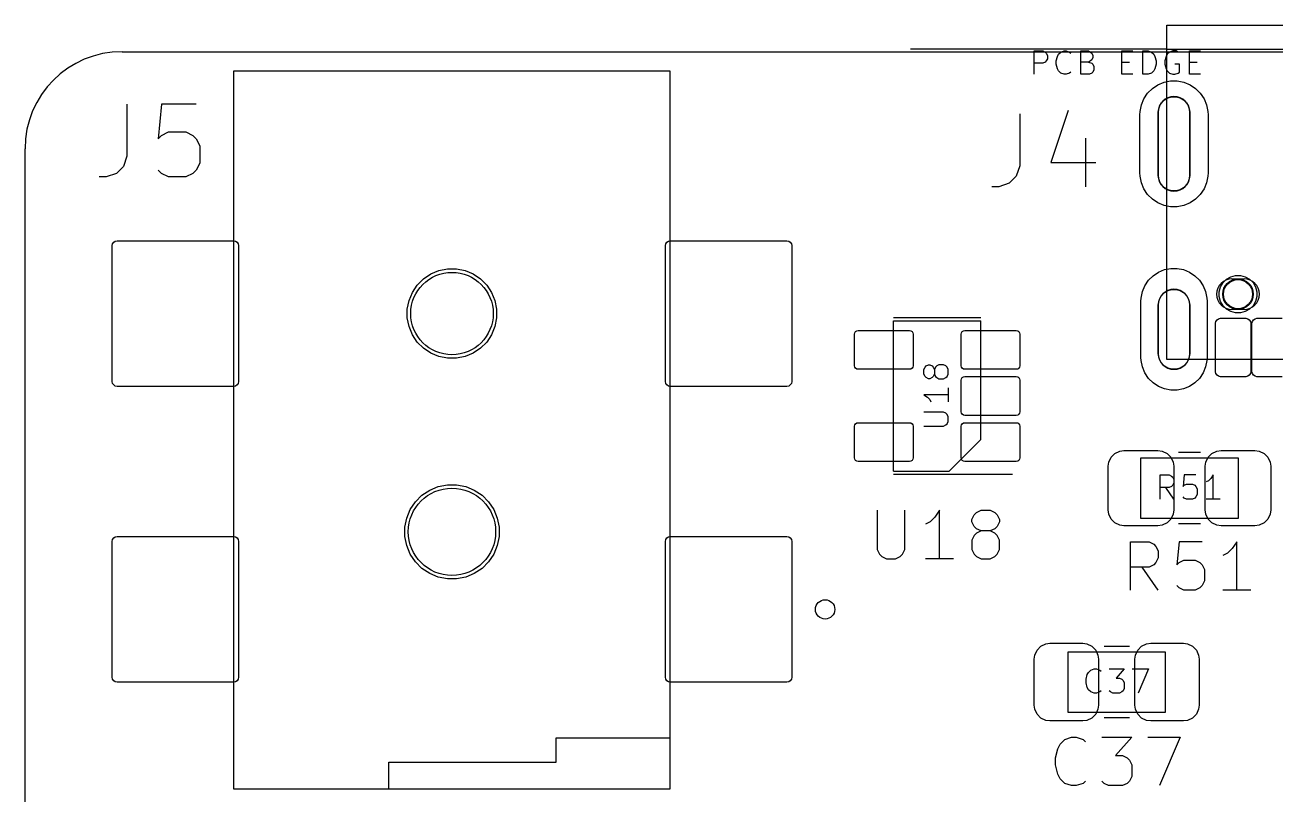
# Model space of a CAD drawing. Header units: millimetres. Extents: x 132 to 276, y -210 to -42.
# Drawn here: x 132.5 to 158.28, y -62.83 to -46.95 of the extents above; entities that cross this region are included whole.
import ezdxf

# ---------------------------------------------------------------- set-up
doc = ezdxf.new("R2010")
doc.units = ezdxf.units.MM
for name, color, linetype in [('BLACK', 7, 'CONTINUOUS'), ('GRAY3', 9, 'CONTINUOUS'), ('LYELLOW', 51, 'CONTINUOUS'), ('WHITE', 7, 'CONTINUOUS')]:
    doc.layers.add(name, color=color, linetype=linetype)

msp = doc.modelspace()

# ---------------------------------------------------------------- linework, layer by layer
at = {"layer": 'BLACK', "linetype": 'CONTINUOUS'}
for p, q in [((155.734656, -48.257347), (155.849079, -48.180891)), ((155.849079, -48.180891), (155.97622, -48.128228)), ((155.97622, -48.128228), (156.111192, -48.10138)), ((156.111192, -48.10138), (156.248808, -48.10138)), ((156.248808, -48.10138), (156.38378, -48.128228)), ((156.38378, -48.128228), (156.510921, -48.180891)), ((156.510921, -48.180891), (156.625344, -48.257347)), ((155.508228, -48.59622), (155.560891, -48.469079)), ((155.560891, -48.469079), (155.637347, -48.354656)), ((155.637347, -48.354656), (155.734656, -48.257347)), ((155.982153, -48.49216), (156.055628, -48.449739)), ((156.055628, -48.449739), (156.137579, -48.42778)), ((156.137579, -48.42778), (156.222421, -48.42778)), ((156.222421, -48.42778), (156.304372, -48.449739)), ((156.304372, -48.449739), (156.377847, -48.49216)), ((156.625344, -48.257347), (156.722653, -48.354656)), ((156.722653, -48.354656), (156.799109, -48.469079)), ((156.799109, -48.469079), (156.851772, -48.59622)), ((155.48138, -48.731192), (155.508228, -48.59622)), ((155.855, -48.75), (155.85778, -48.707579)), ((155.85778, -48.707579), (155.879739, -48.625628)), ((155.879739, -48.625628), (155.92216, -48.552153)), ((155.92216, -48.552153), (155.982153, -48.49216)), ((156.377847, -48.49216), (156.43784, -48.552153)), ((156.43784, -48.552153), (156.480261, -48.625628)), ((156.480261, -48.625628), (156.50222, -48.707579)), ((156.50222, -48.707579), (156.505, -48.75)), ((156.851772, -48.59622), (156.87862, -48.731192)), ((155.478, -48.8), (155.48138, -48.731192)), ((155.478, -50), (155.478, -48.8)), ((155.855, -50.05), (155.855, -48.75)), ((156.505, -48.75), (156.505, -50.05)), ((156.87862, -48.731192), (156.882, -48.8)), ((156.882, -48.8), (156.882, -50)), ((155.48138, -50.068808), (155.478, -50)), ((156.882, -50), (156.87862, -50.068808)), ((155.508228, -50.20378), (155.48138, -50.068808)), ((155.560891, -50.330921), (155.508228, -50.20378)), ((155.85778, -50.092421), (155.855, -50.05)), ((155.879739, -50.174372), (155.85778, -50.092421)), ((155.92216, -50.247847), (155.879739, -50.174372)), ((155.982153, -50.30784), (155.92216, -50.247847)), ((156.43784, -50.247847), (156.377847, -50.30784)), ((156.480261, -50.174372), (156.43784, -50.247847)), ((156.50222, -50.092421), (156.480261, -50.174372)), ((156.505, -50.05), (156.50222, -50.092421)), ((156.851772, -50.20378), (156.799109, -50.330921)), ((156.87862, -50.068808), (156.851772, -50.20378)), ((155.637347, -50.445344), (155.560891, -50.330921)), ((155.734656, -50.542653), (155.637347, -50.445344)), ((156.055628, -50.350261), (155.982153, -50.30784)), ((156.137579, -50.37222), (156.055628, -50.350261)), ((156.222421, -50.37222), (156.137579, -50.37222)), ((156.304372, -50.350261), (156.222421, -50.37222)), ((156.377847, -50.30784), (156.304372, -50.350261)), ((156.722653, -50.445344), (156.625344, -50.542653)), ((156.799109, -50.330921), (156.722653, -50.445344)), ((155.849079, -50.619109), (155.734656, -50.542653)), ((155.97622, -50.671772), (155.849079, -50.619109)), ((156.111192, -50.69862), (155.97622, -50.671772)), ((156.248808, -50.69862), (156.111192, -50.69862)), ((156.38378, -50.671772), (156.248808, -50.69862)), ((156.510921, -50.619109), (156.38378, -50.671772)), ((156.625344, -50.542653), (156.510921, -50.619109)), ((134.298, -51.5), (134.305764, -51.460966)), ((134.298, -54.3), (134.298, -51.5)), ((134.305764, -51.460966), (134.327875, -51.427875)), ((134.327875, -51.427875), (134.360966, -51.405764)), ((134.360966, -51.405764), (134.4, -51.398)), ((134.4, -51.398), (136.8, -51.398)), ((136.8, -51.398), (136.839034, -51.405764)), ((136.839034, -51.405764), (136.872125, -51.427875)), ((136.872125, -51.427875), (136.894236, -51.460966)), ((136.894236, -51.460966), (136.902, -51.5)), ((136.902, -51.5), (136.902, -54.3)), ((145.698, -51.5), (145.705764, -51.460966)), ((145.698, -54.3), (145.698, -51.5)), ((145.705764, -51.460966), (145.727875, -51.427875)), ((145.727875, -51.427875), (145.760966, -51.405764)), ((145.760966, -51.405764), (145.8, -51.398)), ((145.8, -51.398), (148.2, -51.398)), ((148.2, -51.398), (148.239034, -51.405764)), ((148.239034, -51.405764), (148.272125, -51.427875)), ((148.272125, -51.427875), (148.294236, -51.460966)), ((148.294236, -51.460966), (148.302, -51.5)), ((148.302, -51.5), (148.302, -54.3)), ((140.863958, -52.084223), (141.031487, -52.01483)), ((141.031487, -52.01483), (141.209334, -51.979454)), ((141.209334, -51.979454), (141.390666, -51.979454)), ((141.390666, -51.979454), (141.568513, -52.01483)), ((141.568513, -52.01483), (141.736042, -52.084223)), ((155.747978, -52.11958), (155.858979, -52.045412)), ((155.858979, -52.045412), (155.982316, -51.994324)), ((155.982316, -51.994324), (156.11325, -51.968279)), ((156.11325, -51.968279), (156.24675, -51.968279)), ((156.24675, -51.968279), (156.377684, -51.994324)), ((156.377684, -51.994324), (156.501021, -52.045412)), ((156.501021, -52.045412), (156.612022, -52.11958)), ((140.484223, -52.463958), (140.584965, -52.313186)), ((140.584965, -52.313186), (140.713186, -52.184965)), ((140.713186, -52.184965), (140.863958, -52.084223)), ((141.736042, -52.084223), (141.886814, -52.184965)), ((141.886814, -52.184965), (142.015035, -52.313186)), ((142.015035, -52.313186), (142.115777, -52.463958)), ((155.528324, -52.448316), (155.579412, -52.324979)), ((155.579412, -52.324979), (155.65358, -52.213978)), ((155.65358, -52.213978), (155.747978, -52.11958)), ((156.612022, -52.11958), (156.70642, -52.213978)), ((156.70642, -52.213978), (156.780588, -52.324979)), ((156.780588, -52.324979), (156.831676, -52.448316)), ((157.139687, -52.350753), (157.190592, -52.262583)), ((157.190592, -52.262583), (157.262583, -52.190592)), ((157.262583, -52.190592), (157.350753, -52.139687)), ((157.350753, -52.139687), (157.449095, -52.113337)), ((157.449095, -52.113337), (157.550905, -52.113337)), ((157.550905, -52.113337), (157.649247, -52.139687)), ((157.649247, -52.139687), (157.737417, -52.190592)), ((157.737417, -52.190592), (157.809408, -52.262583)), ((157.809408, -52.262583), (157.860313, -52.350753)), ((140.41483, -52.631487), (140.484223, -52.463958)), ((142.115777, -52.463958), (142.18517, -52.631487)), ((155.499, -52.646), (155.502279, -52.57925)), ((155.502279, -52.57925), (155.528324, -52.448316)), ((155.879739, -52.600628), (155.92216, -52.527153)), ((155.92216, -52.527153), (155.982153, -52.46716)), ((155.982153, -52.46716), (156.055628, -52.424739)), ((156.055628, -52.424739), (156.137579, -52.40278)), ((156.137579, -52.40278), (156.222421, -52.40278)), ((156.222421, -52.40278), (156.304372, -52.424739)), ((156.304372, -52.424739), (156.377847, -52.46716)), ((156.377847, -52.46716), (156.43784, -52.527153)), ((156.43784, -52.527153), (156.480261, -52.600628)), ((156.831676, -52.448316), (156.857721, -52.57925)), ((156.857721, -52.57925), (156.861, -52.646)), ((157.113337, -52.449095), (157.139687, -52.350753)), ((157.113337, -52.550905), (157.113337, -52.449095)), ((157.139687, -52.649247), (157.113337, -52.550905)), ((157.860313, -52.350753), (157.886663, -52.449095)), ((157.886663, -52.550905), (157.860313, -52.649247)), ((157.886663, -52.449095), (157.886663, -52.550905)), ((140.379454, -52.809334), (140.41483, -52.631487)), ((140.379454, -52.990666), (140.379454, -52.809334)), ((142.18517, -52.631487), (142.220546, -52.809334)), ((142.220546, -52.809334), (142.220546, -52.990666)), ((155.499, -53.804), (155.499, -52.646)), ((155.855, -52.725), (155.85778, -52.682579)), ((155.855, -53.725), (155.855, -52.725)), ((155.85778, -52.682579), (155.879739, -52.600628)), ((156.480261, -52.600628), (156.50222, -52.682579)), ((156.50222, -52.682579), (156.505, -52.725)), ((156.505, -52.725), (156.505, -53.725)), ((156.861, -52.646), (156.861, -53.804)), ((157.190592, -52.737417), (157.139687, -52.649247)), ((157.262583, -52.809408), (157.190592, -52.737417)), ((157.350753, -52.860313), (157.262583, -52.809408)), ((157.737417, -52.809408), (157.649247, -52.860313)), ((157.809408, -52.737417), (157.737417, -52.809408)), ((157.860313, -52.649247), (157.809408, -52.737417)), ((140.41483, -53.168513), (140.379454, -52.990666)), ((142.220546, -52.990666), (142.18517, -53.168513)), ((157.038, -53.1), (157.045764, -53.060966)), ((157.038, -54.1), (157.038, -53.1)), ((157.045764, -53.060966), (157.067875, -53.027875)), ((157.067875, -53.027875), (157.100966, -53.005764)), ((157.100966, -53.005764), (157.14, -52.998)), ((157.14, -52.998), (157.66, -52.998)), ((157.449095, -52.886663), (157.350753, -52.860313)), ((157.550905, -52.886663), (157.449095, -52.886663)), ((157.649247, -52.860313), (157.550905, -52.886663)), ((157.66, -52.998), (157.699034, -53.005764)), ((157.699034, -53.005764), (157.732125, -53.027875)), ((157.732125, -53.027875), (157.754236, -53.060966)), ((157.754236, -53.060966), (157.762, -53.1)), ((157.762, -53.1), (157.762, -54.1)), ((157.788, -53.1), (157.795764, -53.060966)), ((157.788, -54.1), (157.788, -53.1)), ((157.795764, -53.060966), (157.817875, -53.027875)), ((157.817875, -53.027875), (157.850966, -53.005764)), ((157.850966, -53.005764), (157.89, -52.998)), ((157.89, -52.998), (158.41, -52.998)), ((140.484223, -53.336042), (140.41483, -53.168513)), ((140.584965, -53.486814), (140.484223, -53.336042)), ((142.115777, -53.336042), (142.015035, -53.486814)), ((142.18517, -53.168513), (142.115777, -53.336042)), ((149.595, -53.325), (149.600709, -53.296299)), ((149.595, -53.975), (149.595, -53.325)), ((149.600709, -53.296299), (149.616967, -53.271967)), ((149.616967, -53.271967), (149.641299, -53.255709)), ((149.641299, -53.255709), (149.67, -53.25)), ((149.67, -53.25), (150.73, -53.25)), ((150.73, -53.25), (150.758701, -53.255709)), ((150.758701, -53.255709), (150.783033, -53.271967)), ((150.783033, -53.271967), (150.799291, -53.296299)), ((150.799291, -53.296299), (150.805, -53.325)), ((150.805, -53.325), (150.805, -53.975)), ((151.795, -53.325), (151.800709, -53.296299)), ((151.795, -53.975), (151.795, -53.325)), ((151.800709, -53.296299), (151.816967, -53.271967)), ((151.816967, -53.271967), (151.841299, -53.255709)), ((151.841299, -53.255709), (151.87, -53.25)), ((151.87, -53.25), (152.93, -53.25)), ((152.93, -53.25), (152.958701, -53.255709)), ((152.958701, -53.255709), (152.983033, -53.271967)), ((152.983033, -53.271967), (152.999291, -53.296299)), ((152.999291, -53.296299), (153.005, -53.325)), ((153.005, -53.325), (153.005, -53.975)), ((140.713186, -53.615035), (140.584965, -53.486814)), ((140.863958, -53.715777), (140.713186, -53.615035)), ((141.886814, -53.615035), (141.736042, -53.715777)), ((142.015035, -53.486814), (141.886814, -53.615035)), ((141.031487, -53.78517), (140.863958, -53.715777)), ((141.209334, -53.820546), (141.031487, -53.78517)), ((141.390666, -53.820546), (141.209334, -53.820546)), ((141.568513, -53.78517), (141.390666, -53.820546)), ((141.736042, -53.715777), (141.568513, -53.78517)), ((155.502279, -53.87075), (155.499, -53.804)), ((155.528324, -54.001684), (155.502279, -53.87075)), ((155.85778, -53.767421), (155.855, -53.725)), ((155.879739, -53.849372), (155.85778, -53.767421)), ((155.92216, -53.922847), (155.879739, -53.849372)), ((156.480261, -53.849372), (156.43784, -53.922847)), ((156.50222, -53.767421), (156.480261, -53.849372)), ((156.505, -53.725), (156.50222, -53.767421)), ((156.857721, -53.87075), (156.831676, -54.001684)), ((156.861, -53.804), (156.857721, -53.87075)), ((149.600709, -54.003701), (149.595, -53.975)), ((149.616967, -54.028033), (149.600709, -54.003701)), ((149.641299, -54.044291), (149.616967, -54.028033)), ((149.67, -54.05), (149.641299, -54.044291)), ((150.73, -54.05), (149.67, -54.05)), ((150.758701, -54.044291), (150.73, -54.05)), ((150.783033, -54.028033), (150.758701, -54.044291)), ((150.799291, -54.003701), (150.783033, -54.028033)), ((150.805, -53.975), (150.799291, -54.003701)), ((151.800709, -54.003701), (151.795, -53.975)), ((151.816967, -54.028033), (151.800709, -54.003701)), ((151.841299, -54.044291), (151.816967, -54.028033)), ((151.87, -54.05), (151.841299, -54.044291)), ((152.93, -54.05), (151.87, -54.05)), ((152.958701, -54.044291), (152.93, -54.05)), ((152.983033, -54.028033), (152.958701, -54.044291)), ((152.999291, -54.003701), (152.983033, -54.028033)), ((153.005, -53.975), (152.999291, -54.003701)), ((155.579412, -54.125021), (155.528324, -54.001684)), ((155.65358, -54.236022), (155.579412, -54.125021)), ((155.982153, -53.98284), (155.92216, -53.922847)), ((156.055628, -54.025261), (155.982153, -53.98284)), ((156.137579, -54.04722), (156.055628, -54.025261)), ((156.222421, -54.04722), (156.137579, -54.04722)), ((156.304372, -54.025261), (156.222421, -54.04722)), ((156.377847, -53.98284), (156.304372, -54.025261)), ((156.43784, -53.922847), (156.377847, -53.98284)), ((156.780588, -54.125021), (156.70642, -54.236022)), ((156.831676, -54.001684), (156.780588, -54.125021)), ((157.045764, -54.139034), (157.038, -54.1)), ((157.067875, -54.172125), (157.045764, -54.139034)), ((157.754236, -54.139034), (157.732125, -54.172125)), ((157.762, -54.1), (157.754236, -54.139034)), ((157.795764, -54.139034), (157.788, -54.1)), ((157.817875, -54.172125), (157.795764, -54.139034)), ((134.305764, -54.339034), (134.298, -54.3)), ((134.327875, -54.372125), (134.305764, -54.339034)), ((134.360966, -54.394236), (134.327875, -54.372125)), ((134.4, -54.402), (134.360966, -54.394236)), ((136.839034, -54.394236), (136.8, -54.402)), ((136.872125, -54.372125), (136.839034, -54.394236)), ((136.894236, -54.339034), (136.872125, -54.372125)), ((136.902, -54.3), (136.894236, -54.339034)), ((145.705764, -54.339034), (145.698, -54.3)), ((145.727875, -54.372125), (145.705764, -54.339034)), ((145.760966, -54.394236), (145.727875, -54.372125)), ((145.8, -54.402), (145.760966, -54.394236)), ((148.239034, -54.394236), (148.2, -54.402)), ((148.272125, -54.372125), (148.239034, -54.394236)), ((148.294236, -54.339034), (148.272125, -54.372125)), ((148.302, -54.3), (148.294236, -54.339034)), ((151.795, -54.275), (151.800709, -54.246299)), ((151.795, -54.925), (151.795, -54.275)), ((151.800709, -54.246299), (151.816967, -54.221967)), ((151.816967, -54.221967), (151.841299, -54.205709)), ((151.841299, -54.205709), (151.87, -54.2)), ((151.87, -54.2), (152.93, -54.2)), ((152.93, -54.2), (152.958701, -54.205709)), ((152.958701, -54.205709), (152.983033, -54.221967)), ((152.983033, -54.221967), (152.999291, -54.246299)), ((152.999291, -54.246299), (153.005, -54.275)), ((153.005, -54.275), (153.005, -54.925)), ((155.747978, -54.33042), (155.65358, -54.236022)), ((155.858979, -54.404588), (155.747978, -54.33042)), ((156.612022, -54.33042), (156.501021, -54.404588)), ((156.70642, -54.236022), (156.612022, -54.33042)), ((157.100966, -54.194236), (157.067875, -54.172125)), ((157.14, -54.202), (157.100966, -54.194236)), ((157.66, -54.202), (157.14, -54.202)), ((157.699034, -54.194236), (157.66, -54.202)), ((157.732125, -54.172125), (157.699034, -54.194236)), ((157.850966, -54.194236), (157.817875, -54.172125)), ((157.89, -54.202), (157.850966, -54.194236)), ((158.41, -54.202), (157.89, -54.202)), ((136.8, -54.402), (134.4, -54.402)), ((148.2, -54.402), (145.8, -54.402)), ((155.982316, -54.455676), (155.858979, -54.404588)), ((156.11325, -54.481721), (155.982316, -54.455676)), ((156.24675, -54.481721), (156.11325, -54.481721)), ((156.377684, -54.455676), (156.24675, -54.481721)), ((156.501021, -54.404588), (156.377684, -54.455676)), ((149.600709, -55.196299), (149.616967, -55.171967)), ((149.616967, -55.171967), (149.641299, -55.155709)), ((149.641299, -55.155709), (149.67, -55.15)), ((149.67, -55.15), (150.73, -55.15)), ((150.73, -55.15), (150.758701, -55.155709)), ((150.758701, -55.155709), (150.783033, -55.171967)), ((150.783033, -55.171967), (150.799291, -55.196299)), ((151.800709, -54.953701), (151.795, -54.925)), ((151.816967, -54.978033), (151.800709, -54.953701)), ((151.800709, -55.196299), (151.816967, -55.171967)), ((151.841299, -54.994291), (151.816967, -54.978033)), ((151.816967, -55.171967), (151.841299, -55.155709)), ((151.87, -55), (151.841299, -54.994291)), ((151.841299, -55.155709), (151.87, -55.15)), ((152.93, -55), (151.87, -55)), ((151.87, -55.15), (152.93, -55.15)), ((152.958701, -54.994291), (152.93, -55)), ((152.93, -55.15), (152.958701, -55.155709)), ((152.983033, -54.978033), (152.958701, -54.994291)), ((152.958701, -55.155709), (152.983033, -55.171967)), ((152.999291, -54.953701), (152.983033, -54.978033)), ((152.983033, -55.171967), (152.999291, -55.196299)), ((153.005, -54.925), (152.999291, -54.953701)), ((149.595, -55.225), (149.600709, -55.196299)), ((149.595, -55.875), (149.595, -55.225)), ((150.799291, -55.196299), (150.805, -55.225)), ((150.805, -55.225), (150.805, -55.875)), ((151.795, -55.225), (151.800709, -55.196299)), ((151.795, -55.875), (151.795, -55.225)), ((152.999291, -55.196299), (153.005, -55.225)), ((153.005, -55.225), (153.005, -55.875)), ((149.600709, -55.903701), (149.595, -55.875)), ((149.616967, -55.928033), (149.600709, -55.903701)), ((149.641299, -55.944291), (149.616967, -55.928033)), ((149.67, -55.95), (149.641299, -55.944291)), ((150.758701, -55.944291), (150.73, -55.95)), ((150.783033, -55.928033), (150.758701, -55.944291)), ((150.799291, -55.903701), (150.783033, -55.928033)), ((150.805, -55.875), (150.799291, -55.903701)), ((151.800709, -55.903701), (151.795, -55.875)), ((151.816967, -55.928033), (151.800709, -55.903701)), ((151.841299, -55.944291), (151.816967, -55.928033)), ((151.87, -55.95), (151.841299, -55.944291)), ((152.958701, -55.944291), (152.93, -55.95)), ((152.983033, -55.928033), (152.958701, -55.944291)), ((152.999291, -55.903701), (152.983033, -55.928033)), ((153.005, -55.875), (152.999291, -55.903701)), ((154.836074, -55.965883), (154.883775, -55.863587)), ((154.883775, -55.863587), (154.963587, -55.783775)), ((154.963587, -55.783775), (155.065883, -55.736074)), ((155.065883, -55.736074), (155.15, -55.725001)), ((155.15, -55.725001), (155.850001, -55.725)), ((155.850001, -55.725), (155.934117, -55.736074)), ((155.934117, -55.736074), (156.036413, -55.783775)), ((156.036413, -55.783775), (156.116225, -55.863587)), ((156.116225, -55.863587), (156.163926, -55.965883)), ((156.836074, -55.965883), (156.883775, -55.863587)), ((156.883775, -55.863587), (156.963587, -55.783775)), ((156.963587, -55.783775), (157.065883, -55.736074)), ((157.065883, -55.736074), (157.15, -55.725001)), ((157.15, -55.725001), (157.850001, -55.725)), ((157.850001, -55.725), (157.934117, -55.736074)), ((157.934117, -55.736074), (158.036413, -55.783775)), ((158.036413, -55.783775), (158.116225, -55.863587)), ((158.116225, -55.863587), (158.163926, -55.965883)), ((150.73, -55.95), (149.67, -55.95)), ((152.93, -55.95), (151.87, -55.95)), ((154.825, -56.049999), (154.836074, -55.965883)), ((154.825001, -56.95), (154.825, -56.049999)), ((156.163926, -55.965883), (156.174999, -56.05)), ((156.174999, -56.05), (156.175, -56.950001)), ((156.825, -56.049999), (156.836074, -55.965883)), ((156.825001, -56.95), (156.825, -56.049999)), ((158.163926, -55.965883), (158.174999, -56.05)), ((158.174999, -56.05), (158.175, -56.950001)), ((141.016972, -56.466983), (141.204433, -56.429695)), ((141.204433, -56.429695), (141.395567, -56.429695)), ((141.395567, -56.429695), (141.583028, -56.466983)), ((140.546315, -56.781467), (140.681467, -56.646315)), ((140.681467, -56.646315), (140.840388, -56.540127)), ((140.840388, -56.540127), (141.016972, -56.466983)), ((141.583028, -56.466983), (141.759612, -56.540127)), ((141.759612, -56.540127), (141.918533, -56.646315)), ((141.918533, -56.646315), (142.053685, -56.781467)), ((140.366983, -57.116972), (140.440127, -56.940388)), ((140.440127, -56.940388), (140.546315, -56.781467)), ((142.053685, -56.781467), (142.159873, -56.940388)), ((142.159873, -56.940388), (142.233017, -57.116972)), ((154.836074, -57.034117), (154.825001, -56.95)), ((156.175, -56.950001), (156.163926, -57.034117)), ((156.836074, -57.034117), (156.825001, -56.95)), ((158.175, -56.950001), (158.163926, -57.034117)), ((140.329695, -57.304433), (140.366983, -57.116972)), ((142.233017, -57.116972), (142.270305, -57.304433)), ((154.883775, -57.136413), (154.836074, -57.034117)), ((154.963587, -57.216225), (154.883775, -57.136413)), ((155.065883, -57.263926), (154.963587, -57.216225)), ((156.036413, -57.216225), (155.934117, -57.263926)), ((156.116225, -57.136413), (156.036413, -57.216225)), ((156.163926, -57.034117), (156.116225, -57.136413)), ((156.883775, -57.136413), (156.836074, -57.034117)), ((156.963587, -57.216225), (156.883775, -57.136413)), ((157.065883, -57.263926), (156.963587, -57.216225)), ((158.036413, -57.216225), (157.934117, -57.263926)), ((158.116225, -57.136413), (158.036413, -57.216225)), ((158.163926, -57.034117), (158.116225, -57.136413)), ((140.329695, -57.495567), (140.329695, -57.304433)), ((142.270305, -57.304433), (142.270305, -57.495567)), ((155.149999, -57.275), (155.065883, -57.263926)), ((155.85, -57.274999), (155.149999, -57.275)), ((155.934117, -57.263926), (155.85, -57.274999)), ((157.149999, -57.275), (157.065883, -57.263926)), ((157.85, -57.274999), (157.149999, -57.275)), ((157.934117, -57.263926), (157.85, -57.274999)), ((134.298, -57.6), (134.305764, -57.560966)), ((134.298, -60.4), (134.298, -57.6)), ((134.305764, -57.560966), (134.327875, -57.527875)), ((134.327875, -57.527875), (134.360966, -57.505764)), ((134.360966, -57.505764), (134.4, -57.498)), ((134.4, -57.498), (136.8, -57.498)), ((136.8, -57.498), (136.839034, -57.505764)), ((136.839034, -57.505764), (136.872125, -57.527875)), ((136.872125, -57.527875), (136.894236, -57.560966)), ((136.894236, -57.560966), (136.902, -57.6)), ((136.902, -57.6), (136.902, -60.4)), ((140.366983, -57.683028), (140.329695, -57.495567)), ((140.440127, -57.859612), (140.366983, -57.683028)), ((142.233017, -57.683028), (142.159873, -57.859612)), ((142.270305, -57.495567), (142.233017, -57.683028)), ((145.698, -57.6), (145.705764, -57.560966)), ((145.698, -60.4), (145.698, -57.6)), ((145.705764, -57.560966), (145.727875, -57.527875)), ((145.727875, -57.527875), (145.760966, -57.505764)), ((145.760966, -57.505764), (145.8, -57.498)), ((145.8, -57.498), (148.2, -57.498)), ((148.2, -57.498), (148.239034, -57.505764)), ((148.239034, -57.505764), (148.272125, -57.527875)), ((148.272125, -57.527875), (148.294236, -57.560966)), ((148.294236, -57.560966), (148.302, -57.6)), ((148.302, -57.6), (148.302, -60.4)), ((140.546315, -58.018533), (140.440127, -57.859612)), ((142.159873, -57.859612), (142.053685, -58.018533)), ((140.681467, -58.153685), (140.546315, -58.018533)), ((140.840388, -58.259873), (140.681467, -58.153685)), ((141.016972, -58.333017), (140.840388, -58.259873)), ((141.759612, -58.259873), (141.583028, -58.333017)), ((141.918533, -58.153685), (141.759612, -58.259873)), ((142.053685, -58.018533), (141.918533, -58.153685)), ((141.204433, -58.370305), (141.016972, -58.333017)), ((141.395567, -58.370305), (141.204433, -58.370305)), ((141.583028, -58.333017), (141.395567, -58.370305)), ((153.358776, -59.838588), (153.438588, -59.758776)), ((153.438588, -59.758776), (153.540884, -59.711074)), ((153.540884, -59.711074), (153.625, -59.7)), ((153.625, -59.7), (154.3, -59.7)), ((154.3, -59.7), (154.384116, -59.711074)), ((154.384116, -59.711074), (154.486412, -59.758776)), ((154.486412, -59.758776), (154.566224, -59.838588)), ((155.433776, -59.838588), (155.513588, -59.758776)), ((155.513588, -59.758776), (155.615884, -59.711074)), ((155.615884, -59.711074), (155.7, -59.7)), ((155.7, -59.7), (156.375, -59.7)), ((156.375, -59.7), (156.459116, -59.711074)), ((156.459116, -59.711074), (156.561412, -59.758776)), ((156.561412, -59.758776), (156.641224, -59.838588)), ((153.3, -60.025), (153.311074, -59.940884)), ((153.3, -60.975), (153.3, -60.025)), ((153.311074, -59.940884), (153.358776, -59.838588)), ((154.566224, -59.838588), (154.613926, -59.940884)), ((154.613926, -59.940884), (154.625, -60.025)), ((154.625, -60.025), (154.625, -60.975)), ((155.375, -60.025), (155.386074, -59.940884)), ((155.375, -60.975), (155.375, -60.025)), ((155.386074, -59.940884), (155.433776, -59.838588)), ((156.641224, -59.838588), (156.688926, -59.940884)), ((156.688926, -59.940884), (156.7, -60.025)), ((156.7, -60.025), (156.7, -60.975)), ((134.305764, -60.439034), (134.298, -60.4)), ((134.327875, -60.472125), (134.305764, -60.439034)), ((134.360966, -60.494236), (134.327875, -60.472125)), ((134.4, -60.502), (134.360966, -60.494236)), ((136.8, -60.502), (134.4, -60.502)), ((136.839034, -60.494236), (136.8, -60.502)), ((136.872125, -60.472125), (136.839034, -60.494236)), ((136.894236, -60.439034), (136.872125, -60.472125)), ((136.902, -60.4), (136.894236, -60.439034)), ((145.705764, -60.439034), (145.698, -60.4)), ((145.727875, -60.472125), (145.705764, -60.439034)), ((145.760966, -60.494236), (145.727875, -60.472125)), ((145.8, -60.502), (145.760966, -60.494236)), ((148.2, -60.502), (145.8, -60.502)), ((148.239034, -60.494236), (148.2, -60.502)), ((148.272125, -60.472125), (148.239034, -60.494236)), ((148.294236, -60.439034), (148.272125, -60.472125)), ((148.302, -60.4), (148.294236, -60.439034)), ((153.311074, -61.059116), (153.3, -60.975)), ((153.358776, -61.161412), (153.311074, -61.059116)), ((154.613926, -61.059116), (154.566224, -61.161412)), ((154.625, -60.975), (154.613926, -61.059116)), ((155.386074, -61.059116), (155.375, -60.975)), ((155.433776, -61.161412), (155.386074, -61.059116)), ((156.688926, -61.059116), (156.641224, -61.161412)), ((156.7, -60.975), (156.688926, -61.059116)), ((153.438588, -61.241224), (153.358776, -61.161412)), ((153.540884, -61.288926), (153.438588, -61.241224)), ((153.625, -61.3), (153.540884, -61.288926)), ((154.3, -61.3), (153.625, -61.3)), ((154.384116, -61.288926), (154.3, -61.3)), ((154.486412, -61.241224), (154.384116, -61.288926)), ((154.566224, -61.161412), (154.486412, -61.241224)), ((155.513588, -61.241224), (155.433776, -61.161412)), ((155.615884, -61.288926), (155.513588, -61.241224)), ((155.7, -61.3), (155.615884, -61.288926)), ((156.375, -61.3), (155.7, -61.3)), ((156.459116, -61.288926), (156.375, -61.3)), ((156.561412, -61.241224), (156.459116, -61.288926)), ((156.641224, -61.161412), (156.561412, -61.241224))]:
    msp.add_line(p, q, dxfattribs=at)
at = {"layer": 'BLACK'}
for centre, radius in [((141.3, -52.9), 0.85), ((157.5, -52.5), 0.315), ((157.5, -52.5), 0.3), ((141.3, -57.4), 0.9)]:
    msp.add_circle(centre, radius, dxfattribs=at)
at = {"layer": 'GRAY3', "linetype": 'CONTINUOUS'}
for p, q in [((156.03, -47.45), (156.03, -46.95)), ((156.03, -46.95), (164.97, -46.95)), ((156.03, -47.45), (150.75, -47.45)), ((153.297142, -47.965817), (153.297142, -47.485817)), ((153.297142, -47.485817), (153.479999, -47.485817)), ((153.479999, -47.485817), (153.525714, -47.508674)), ((153.525714, -47.508674), (153.548571, -47.531531)), ((153.548571, -47.691531), (153.525714, -47.714388)), ((153.548571, -47.531531), (153.571428, -47.577245)), ((153.571428, -47.645817), (153.548571, -47.691531)), ((153.571428, -47.577245), (153.571428, -47.645817)), ((153.754285, -47.691531), (153.777142, -47.600102)), ((153.754285, -47.760102), (153.754285, -47.691531)), ((153.777142, -47.600102), (153.799999, -47.554388)), ((153.799999, -47.554388), (153.845714, -47.508674)), ((153.845714, -47.508674), (153.914285, -47.485817)), ((153.914285, -47.485817), (153.959999, -47.485817)), ((153.959999, -47.485817), (154.028571, -47.508674)), ((154.028571, -47.508674), (154.051428, -47.531531)), ((154.257142, -47.965817), (154.257142, -47.485817)), ((154.257142, -47.485817), (154.417142, -47.485817)), ((154.417142, -47.485817), (154.462857, -47.508674)), ((154.462857, -47.691531), (154.417142, -47.714388)), ((154.462857, -47.508674), (154.485714, -47.531531)), ((154.485714, -47.668674), (154.462857, -47.691531)), ((154.485714, -47.531531), (154.508571, -47.577245)), ((154.508571, -47.62296), (154.485714, -47.668674)), ((154.508571, -47.577245), (154.508571, -47.62296)), ((155.102856, -47.965817), (155.102856, -47.485817)), ((155.102856, -47.485817), (155.331428, -47.485817)), ((155.537142, -47.965817), (155.537142, -47.485817)), ((155.537142, -47.485817), (155.651428, -47.485817)), ((155.651428, -47.485817), (155.719999, -47.508674)), ((155.719999, -47.508674), (155.765714, -47.554388)), ((155.765714, -47.554388), (155.788571, -47.600102)), ((155.788571, -47.600102), (155.811428, -47.691531)), ((155.811428, -47.691531), (155.811428, -47.760102)), ((156.017142, -47.600102), (155.994285, -47.691531)), ((155.994285, -47.691531), (155.994285, -47.760102)), ((156.039999, -47.554388), (156.017142, -47.600102)), ((156.03, -53.85), (156.03, -47.45)), ((156.03, -47.45), (164.97, -47.45)), ((156.085714, -47.508674), (156.039999, -47.554388)), ((156.154285, -47.485817), (156.085714, -47.508674)), ((156.222857, -47.485817), (156.154285, -47.485817)), ((156.268571, -47.508674), (156.222857, -47.485817)), ((156.497142, -47.965817), (156.497142, -47.485817)), ((156.497142, -47.485817), (156.725714, -47.485817)), ((136.8, -47.9), (136.8, -62.7)), ((145.8, -47.9), (136.8, -47.9)), ((145.8, -62.7), (145.8, -47.9)), ((153.479999, -47.737245), (153.297142, -47.737245)), ((153.525714, -47.714388), (153.479999, -47.737245)), ((153.777142, -47.851531), (153.754285, -47.760102)), ((153.799999, -47.897245), (153.777142, -47.851531)), ((153.845714, -47.94296), (153.799999, -47.897245)), ((153.914285, -47.965817), (153.845714, -47.94296)), ((154.028571, -47.94296), (153.959999, -47.965817)), ((154.051428, -47.920102), (154.028571, -47.94296)), ((154.417142, -47.714388), (154.257142, -47.714388)), ((154.417142, -47.714388), (154.485714, -47.737245)), ((154.485714, -47.94296), (154.439999, -47.965817)), ((154.485714, -47.737245), (154.508571, -47.760102)), ((154.508571, -47.920102), (154.485714, -47.94296)), ((154.508571, -47.760102), (154.531428, -47.805817)), ((154.531428, -47.874388), (154.508571, -47.920102)), ((154.531428, -47.805817), (154.531428, -47.874388)), ((155.102856, -47.714388), (155.262856, -47.714388)), ((155.719999, -47.94296), (155.651428, -47.965817)), ((155.765714, -47.897245), (155.719999, -47.94296)), ((155.788571, -47.851531), (155.765714, -47.897245)), ((155.811428, -47.760102), (155.788571, -47.851531)), ((155.994285, -47.760102), (156.017142, -47.851531)), ((156.017142, -47.851531), (156.039999, -47.897245)), ((156.039999, -47.897245), (156.085714, -47.94296)), ((156.085714, -47.94296), (156.154285, -47.965817)), ((156.291428, -47.760102), (156.199999, -47.760102)), ((156.199999, -47.965817), (156.268571, -47.94296)), ((156.268571, -47.94296), (156.291428, -47.920102)), ((156.291428, -47.920102), (156.291428, -47.760102)), ((156.497142, -47.714388), (156.657142, -47.714388)), ((153.959999, -47.965817), (153.914285, -47.965817)), ((154.439999, -47.965817), (154.257142, -47.965817)), ((155.331428, -47.965817), (155.102856, -47.965817)), ((155.651428, -47.965817), (155.537142, -47.965817)), ((156.154285, -47.965817), (156.199999, -47.965817)), ((156.725714, -47.965817), (156.497142, -47.965817)), ((150.4, -56.15), (150.4, -53.05)), ((150.4, -53.05), (152.2, -53.05)), ((152.2, -55.5), (152.2, -53.05)), ((164.97, -53.85), (156.03, -53.85)), ((151.027409, -54.05238), (151.051219, -54.004761)), ((151.027409, -54.147618), (151.027409, -54.05238)), ((151.051219, -54.004761), (151.075028, -53.980952)), ((151.075028, -53.980952), (151.122647, -53.957142)), ((151.122647, -53.957142), (151.146457, -53.957142)), ((151.146457, -53.957142), (151.194076, -53.980952)), ((151.194076, -53.980952), (151.217885, -54.004761)), ((151.217885, -54.004761), (151.241695, -54.05238)), ((151.265504, -54.004761), (151.241695, -54.05238)), ((151.241695, -54.05238), (151.241695, -54.147618)), ((151.289314, -53.980952), (151.265504, -54.004761)), ((151.336933, -53.957142), (151.289314, -53.980952)), ((151.432171, -53.957142), (151.336933, -53.957142)), ((151.47979, -53.980952), (151.432171, -53.957142)), ((151.5036, -54.004761), (151.47979, -53.980952)), ((151.527409, -54.05238), (151.5036, -54.004761)), ((151.527409, -54.147618), (151.527409, -54.05238)), ((151.051219, -54.195237), (151.027409, -54.147618)), ((151.075028, -54.219047), (151.051219, -54.195237)), ((151.122647, -54.242856), (151.075028, -54.219047)), ((151.146457, -54.242856), (151.122647, -54.242856)), ((151.194076, -54.219047), (151.146457, -54.242856)), ((151.217885, -54.195237), (151.194076, -54.219047)), ((151.241695, -54.147618), (151.217885, -54.195237)), ((151.241695, -54.147618), (151.265504, -54.195237)), ((151.265504, -54.195237), (151.289314, -54.219047)), ((151.289314, -54.219047), (151.336933, -54.242856)), ((151.336933, -54.242856), (151.432171, -54.242856)), ((151.432171, -54.242856), (151.47979, -54.219047)), ((151.47979, -54.219047), (151.5036, -54.195237)), ((151.5036, -54.195237), (151.527409, -54.147618)), ((151.527409, -54.576189), (151.027409, -54.576189)), ((151.027409, -54.576189), (151.098838, -54.623808)), ((151.098838, -54.623808), (151.146457, -54.671427)), ((151.527409, -54.433332), (151.527409, -54.719046)), ((151.146457, -54.671427), (151.170266, -54.719046)), ((151.432171, -54.933333), (151.027409, -54.933333)), ((151.47979, -54.957142), (151.432171, -54.933333)), ((151.5036, -54.980952), (151.47979, -54.957142)), ((151.47979, -55.195237), (151.5036, -55.171428)), ((151.527409, -55.028571), (151.5036, -54.980952)), ((151.5036, -55.171428), (151.527409, -55.123809)), ((151.527409, -55.123809), (151.527409, -55.028571)), ((151.027409, -55.219047), (151.432171, -55.219047)), ((151.432171, -55.219047), (151.47979, -55.195237)), ((152.2, -55.5), (151.55, -56.15)), ((155.5, -55.875), (157.5, -55.875)), ((155.5, -57.125), (155.5, -55.875)), ((157.5, -55.875), (157.5, -57.125)), ((150.4, -56.15), (151.55, -56.15)), ((155.892857, -56.727149), (155.892857, -56.227149)), ((155.892857, -56.227149), (156.083333, -56.227149)), ((156.083333, -56.227149), (156.130952, -56.250959)), ((156.130952, -56.250959), (156.154762, -56.274768)), ((156.154762, -56.441435), (156.130952, -56.465244)), ((156.154762, -56.274768), (156.178571, -56.322387)), ((156.178571, -56.393816), (156.154762, -56.441435)), ((156.178571, -56.322387), (156.178571, -56.393816)), ((156.392857, -56.227149), (156.369048, -56.465244)), ((156.369048, -56.465244), (156.392857, -56.441435)), ((156.630952, -56.227149), (156.392857, -56.227149)), ((156.392857, -56.441435), (156.440476, -56.417625)), ((156.440476, -56.417625), (156.559524, -56.417625)), ((156.559524, -56.417625), (156.607143, -56.441435)), ((156.607143, -56.441435), (156.630952, -56.465244)), ((156.892857, -56.346197), (156.845238, -56.370006)), ((156.940476, -56.298578), (156.892857, -56.346197)), ((156.988095, -56.227149), (156.940476, -56.298578)), ((156.988095, -56.727149), (156.988095, -56.227149)), ((156.083333, -56.489054), (155.892857, -56.489054)), ((156.178571, -56.727149), (156.011905, -56.489054)), ((156.130952, -56.465244), (156.083333, -56.489054)), ((156.392857, -56.70334), (156.369048, -56.67953)), ((156.440476, -56.727149), (156.392857, -56.70334)), ((156.607143, -56.70334), (156.559524, -56.727149)), ((156.630952, -56.67953), (156.607143, -56.70334)), ((156.630952, -56.465244), (156.654762, -56.512863)), ((156.654762, -56.631911), (156.630952, -56.67953)), ((156.654762, -56.512863), (156.654762, -56.631911)), ((156.559524, -56.727149), (156.440476, -56.727149)), ((157.130952, -56.727149), (156.845238, -56.727149)), ((157.5, -57.125), (155.5, -57.125)), ((154, -59.875), (156, -59.875)), ((154, -61.125), (154, -59.875)), ((156, -59.875), (156, -61.125)), ((154.392857, -60.346197), (154.416667, -60.298578)), ((154.416667, -60.298578), (154.464286, -60.250959)), ((154.464286, -60.250959), (154.535714, -60.227149)), ((154.535714, -60.227149), (154.583333, -60.227149)), ((154.583333, -60.227149), (154.654762, -60.250959)), ((154.654762, -60.250959), (154.678571, -60.274768)), ((154.845238, -60.227149), (155.154762, -60.227149)), ((155.154762, -60.227149), (154.988095, -60.417625)), ((155.321428, -60.227149), (155.654761, -60.227149)), ((155.654761, -60.227149), (155.440476, -60.727149)), ((154.369048, -60.441435), (154.392857, -60.346197)), ((154.369048, -60.512863), (154.369048, -60.441435)), ((154.392857, -60.608101), (154.369048, -60.512863)), ((154.988095, -60.417625), (155.059524, -60.417625)), ((155.059524, -60.417625), (155.107143, -60.441435)), ((155.107143, -60.441435), (155.130952, -60.465244)), ((155.130952, -60.465244), (155.154762, -60.512863)), ((155.154762, -60.512863), (155.154762, -60.631911)), ((154.416667, -60.65572), (154.392857, -60.608101)), ((154.464286, -60.70334), (154.416667, -60.65572)), ((154.535714, -60.727149), (154.464286, -60.70334)), ((154.583333, -60.727149), (154.535714, -60.727149)), ((154.654762, -60.70334), (154.583333, -60.727149)), ((154.678571, -60.67953), (154.654762, -60.70334)), ((154.869048, -60.70334), (154.845238, -60.67953)), ((154.916667, -60.727149), (154.869048, -60.70334)), ((155.059524, -60.727149), (154.916667, -60.727149)), ((155.107143, -60.70334), (155.059524, -60.727149)), ((155.130952, -60.67953), (155.107143, -60.70334)), ((155.154762, -60.631911), (155.130952, -60.67953)), ((156, -61.125), (154, -61.125)), ((136.8, -62.7), (145.8, -62.7))]:
    msp.add_line(p, q, dxfattribs=at)
at = {"layer": 'LYELLOW', "linetype": 'CONTINUOUS'}
for p, q in [((156.03, -47.87), (156.03, -47.45)), ((156.03, -47.45), (164.97, -47.45)), ((136.8, -47.9), (136.8, -51.3)), ((145.8, -47.9), (136.8, -47.9)), ((145.8, -51.3), (145.8, -47.9)), ((134.6, -48.583528), (134.6, -49.654957)), ((135.314285, -48.583528), (135.242857, -49.297814)), ((136.028571, -48.583528), (135.314285, -48.583528)), ((154, -48.7121), (153.642857, -49.783528)), ((153, -48.783528), (153, -49.854957)), ((135.242857, -49.297814), (135.314285, -49.226385)), ((135.314285, -49.226385), (135.457143, -49.154957)), ((135.457143, -49.154957), (135.814285, -49.154957)), ((135.814285, -49.154957), (135.957143, -49.226385)), ((135.957143, -49.226385), (136.028571, -49.297814)), ((136.028571, -49.297814), (136.1, -49.440671)), ((136.1, -49.440671), (136.1, -49.797814)), ((154.357143, -49.283528), (154.357143, -50.283528)), ((134.6, -49.654957), (134.528571, -49.869242)), ((134.385714, -50.0121), (134.171428, -50.083528)), ((134.528571, -49.869242), (134.385714, -50.0121)), ((135.314285, -50.0121), (135.242857, -49.940671)), ((135.457143, -50.083528), (135.314285, -50.0121)), ((135.957143, -50.0121), (135.814285, -50.083528)), ((136.028571, -49.940671), (135.957143, -50.0121)), ((136.1, -49.797814), (136.028571, -49.940671)), ((153, -49.854957), (152.928571, -50.069242)), ((153.642857, -49.783528), (154.571428, -49.783528)), ((134.171428, -50.083528), (134.028571, -50.083528)), ((135.814285, -50.083528), (135.457143, -50.083528)), ((152.785714, -50.2121), (152.571428, -50.283528)), ((152.928571, -50.069242), (152.785714, -50.2121)), ((152.571428, -50.283528), (152.428571, -50.283528)), ((156.03, -51.695), (156.03, -50.93)), ((152.2, -52.99), (150.4, -52.99)), ((136.8, -54.5), (136.8, -57.4)), ((145.8, -57.4), (145.8, -54.5)), ((156.727064, -55.765), (156.272936, -55.765)), ((150.4, -56.21), (152.85, -56.21)), ((150.061905, -56.954819), (150.061905, -57.764342)), ((150.633333, -57.764342), (150.633333, -56.954819)), ((151.347619, -56.954819), (151.252381, -57.097676)), ((151.347619, -57.954819), (151.347619, -56.954819)), ((152.109524, -57.002438), (152.204762, -56.954819)), ((152.204762, -56.954819), (152.395238, -56.954819)), ((152.395238, -56.954819), (152.490476, -57.002438)), ((151.157143, -57.192914), (151.061905, -57.240533)), ((151.252381, -57.097676), (151.157143, -57.192914)), ((152.014286, -57.145295), (152.061905, -57.050057)), ((152.014286, -57.192914), (152.014286, -57.145295)), ((152.061905, -57.288152), (152.014286, -57.192914)), ((152.061905, -57.050057), (152.109524, -57.002438)), ((152.490476, -57.002438), (152.538095, -57.050057)), ((152.538095, -57.050057), (152.585714, -57.145295)), ((152.585714, -57.192914), (152.538095, -57.288152)), ((152.585714, -57.145295), (152.585714, -57.192914)), ((156.727064, -57.235), (156.272936, -57.235)), ((152.061905, -57.478628), (152.014286, -57.573866)), ((152.109524, -57.335771), (152.061905, -57.288152)), ((152.109524, -57.431009), (152.061905, -57.478628)), ((152.204762, -57.38339), (152.109524, -57.335771)), ((152.204762, -57.38339), (152.109524, -57.431009)), ((152.395238, -57.38339), (152.204762, -57.38339)), ((152.490476, -57.335771), (152.395238, -57.38339)), ((152.490476, -57.431009), (152.395238, -57.38339)), ((152.538095, -57.288152), (152.490476, -57.335771)), ((152.538095, -57.478628), (152.490476, -57.431009)), ((152.585714, -57.573866), (152.538095, -57.478628)), ((152.014286, -57.573866), (152.014286, -57.764342)), ((152.585714, -57.764342), (152.585714, -57.573866)), ((155.285714, -58.604819), (155.285714, -57.604819)), ((155.285714, -57.604819), (155.666666, -57.604819)), ((155.666666, -57.604819), (155.761904, -57.652438)), ((155.761904, -57.652438), (155.809523, -57.700057)), ((155.809523, -57.700057), (155.857142, -57.795295)), ((156.285714, -57.604819), (156.238095, -58.081009)), ((156.761904, -57.604819), (156.285714, -57.604819)), ((157.380952, -57.747676), (157.285714, -57.842914)), ((157.47619, -57.604819), (157.380952, -57.747676)), ((157.47619, -58.604819), (157.47619, -57.604819)), ((150.061905, -57.764342), (150.109524, -57.85958)), ((150.109524, -57.85958), (150.157143, -57.9072)), ((150.157143, -57.9072), (150.252381, -57.954819)), ((150.252381, -57.954819), (150.442857, -57.954819)), ((150.442857, -57.954819), (150.538095, -57.9072)), ((150.538095, -57.9072), (150.585714, -57.85958)), ((150.585714, -57.85958), (150.633333, -57.764342)), ((151.633333, -57.954819), (151.061905, -57.954819)), ((152.014286, -57.764342), (152.061905, -57.85958)), ((152.061905, -57.85958), (152.109524, -57.9072)), ((152.109524, -57.9072), (152.204762, -57.954819)), ((152.204762, -57.954819), (152.395238, -57.954819)), ((152.395238, -57.954819), (152.490476, -57.9072)), ((152.490476, -57.9072), (152.538095, -57.85958)), ((152.538095, -57.85958), (152.585714, -57.764342)), ((155.857142, -57.938152), (155.809523, -58.03339)), ((155.857142, -57.795295), (155.857142, -57.938152)), ((156.285714, -58.03339), (156.380952, -57.985771)), ((156.380952, -57.985771), (156.619047, -57.985771)), ((156.619047, -57.985771), (156.714285, -58.03339)), ((157.285714, -57.842914), (157.190476, -57.890533)), ((155.666666, -58.128628), (155.285714, -58.128628)), ((155.857142, -58.604819), (155.523809, -58.128628)), ((155.761904, -58.081009), (155.666666, -58.128628)), ((155.809523, -58.03339), (155.761904, -58.081009)), ((156.238095, -58.081009), (156.285714, -58.03339)), ((156.714285, -58.03339), (156.761904, -58.081009)), ((156.761904, -58.081009), (156.809523, -58.176247)), ((156.809523, -58.176247), (156.809523, -58.414342)), ((156.285714, -58.5572), (156.238095, -58.50958)), ((156.761904, -58.50958), (156.714285, -58.5572)), ((156.809523, -58.414342), (156.761904, -58.50958)), ((156.380952, -58.604819), (156.285714, -58.5572)), ((156.619047, -58.604819), (156.380952, -58.604819)), ((156.714285, -58.5572), (156.619047, -58.604819)), ((157.761904, -58.604819), (157.190476, -58.604819)), ((155.261252, -59.765), (154.738748, -59.765)), ((136.8, -60.6), (136.8, -62.7)), ((145.8, -61.65), (145.8, -60.6)), ((155.261252, -61.235), (154.738748, -61.235)), ((143.45, -61.65), (145.8, -61.65)), ((143.45, -62.15), (143.45, -61.65)), ((153.738095, -62.06339), (153.785714, -61.872914)), ((153.785714, -61.872914), (153.833333, -61.777676)), ((153.833333, -61.777676), (153.928571, -61.682438)), ((153.928571, -61.682438), (154.071428, -61.634819)), ((154.071428, -61.634819), (154.166666, -61.634819)), ((154.166666, -61.634819), (154.309523, -61.682438)), ((154.309523, -61.682438), (154.357142, -61.730057)), ((154.690476, -61.634819), (155.309523, -61.634819)), ((155.309523, -61.634819), (154.97619, -62.015771)), ((155.642857, -61.634819), (156.309523, -61.634819)), ((156.309523, -61.634819), (155.880952, -62.634819)), ((153.738095, -62.206247), (153.738095, -62.06339)), ((154.97619, -62.015771), (155.119047, -62.015771)), ((155.119047, -62.015771), (155.214285, -62.06339)), ((155.214285, -62.06339), (155.261904, -62.111009)), ((155.261904, -62.111009), (155.309523, -62.206247)), ((140, -62.15), (143.45, -62.15)), ((140, -62.7), (140, -62.15)), ((153.785714, -62.396723), (153.738095, -62.206247)), ((155.309523, -62.206247), (155.309523, -62.444342)), ((153.833333, -62.491961), (153.785714, -62.396723)), ((153.928571, -62.5872), (153.833333, -62.491961)), ((154.071428, -62.634819), (153.928571, -62.5872)), ((154.166666, -62.634819), (154.071428, -62.634819)), ((154.309523, -62.5872), (154.166666, -62.634819)), ((154.357142, -62.53958), (154.309523, -62.5872)), ((154.738095, -62.5872), (154.690476, -62.53958)), ((154.833333, -62.634819), (154.738095, -62.5872)), ((155.119047, -62.634819), (154.833333, -62.634819)), ((155.214285, -62.5872), (155.119047, -62.634819)), ((155.261904, -62.53958), (155.214285, -62.5872)), ((155.309523, -62.444342), (155.261904, -62.53958)), ((136.8, -62.7), (140, -62.7))]:
    msp.add_line(p, q, dxfattribs=at)
at = {"layer": 'LYELLOW'}
msp.add_circle((148.99, -59), 0.2, dxfattribs=at)
at = {"layer": 'WHITE', "linetype": 'CONTINUOUS'}
for p, q in [((134.5, -47.5), (153.5, -47.5)), ((153.5, -47.5), (155.5, -47.5)), ((155.5, -47.5), (256.5, -47.5)), ((155.855, -48.75), (155.855, -50.05)), ((156.505, -50.05), (156.505, -48.75)), ((132.5, -132.5), (132.5, -49.5)), ((157.375, -52.185), (157.625, -52.185)), ((155.855, -52.725), (155.855, -53.725)), ((156.505, -53.725), (156.505, -52.725)), ((157.625, -52.815), (157.375, -52.815))]:
    msp.add_line(p, q, dxfattribs=at)
at = {"layer": 'WHITE'}
for centre, radius in [((141.3, -52.9), 0.849999), ((157.5, -52.5), 0.314999), ((157.5, -52.5), 0.299999), ((141.3, -57.4), 0.899999)]:
    msp.add_circle(centre, radius, dxfattribs=at)
for centre, radius, start, end in [((134.5, -49.5), 2, 90, 180), ((156.18, -48.75), 0.325, 0, 180), ((156.18, -50.05), 0.325, 180, 360), ((157.375, -52.5), 0.315, 90, 180), ((157.625, -52.5), 0.315, 0, 90), ((156.18, -52.725), 0.325, 0, 180), ((157.375, -52.5), 0.315, -180, -90), ((157.625, -52.5), 0.315, -90, 0), ((156.18, -53.725), 0.325, 180, 360)]:
    msp.add_arc(centre, radius, start, end, dxfattribs=at)

doc.saveas('drawing.dxf')
